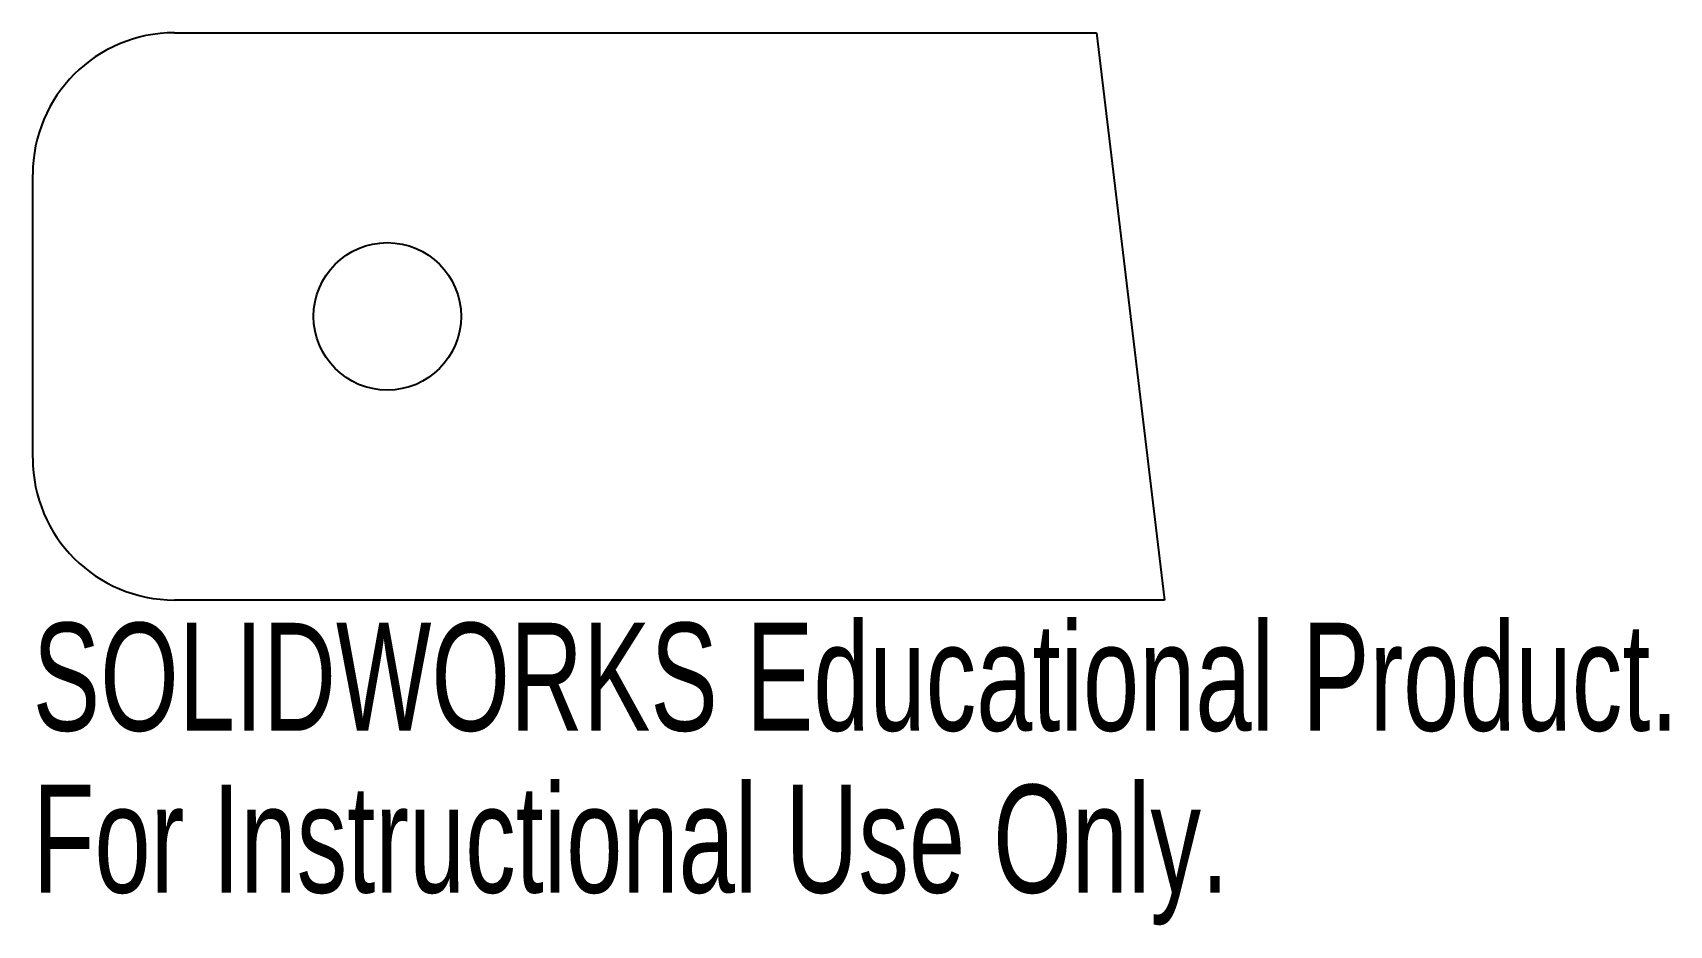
# Model space of a CAD drawing. Header units: inches. Extents: x -1.88 to 1.01, y -1.07 to 0.5.
import ezdxf

# ---------------------------------------------------------------- set-up
doc = ezdxf.new("R2010")
doc.units = ezdxf.units.IN
doc.header["$MEASUREMENT"] = 0
doc.styles.add('SLDTEXTSTYLE0', font='TXT', dxfattribs={"width": 0.7})

msp = doc.modelspace()

# ---------------------------------------------------------------- linework, layer by layer
at = {"color": 7, "linetype": 'Continuous', "lineweight": 25}
for p, q in [((-1.625, 0.5), (0, 0.5)), ((0, 0.5), (0.1201, -0.5)), ((-1.875, -0.25), (-1.875, 0.25)), ((0.1201, -0.5), (-1.625, -0.5))]:
    msp.add_line(p, q, dxfattribs=at)
msp.add_circle((-1.25, 0), 0.13, dxfattribs=at)
for centre, start, end in [((-1.625, 0.25), 90, 180), ((-1.625, -0.25), 180, 270)]:
    msp.add_arc(centre, 0.25, start, end, dxfattribs=at)

# ---------------------------------------------------------------- texts
at = {"color": 7, "linetype": 'Continuous', "char_height": 0.1903, "attachment_point": 1, "style": 'SLDTEXTSTYLE0'}
for s, insert in [('SOLIDWORKS Educational Product.', (-1.875, -0.5401)), ('For Instructional Use Only.', (-1.875, -0.8256))]:
    msp.add_mtext(s, dxfattribs=dict(at, insert=insert))

doc.saveas('drawing.dxf')
